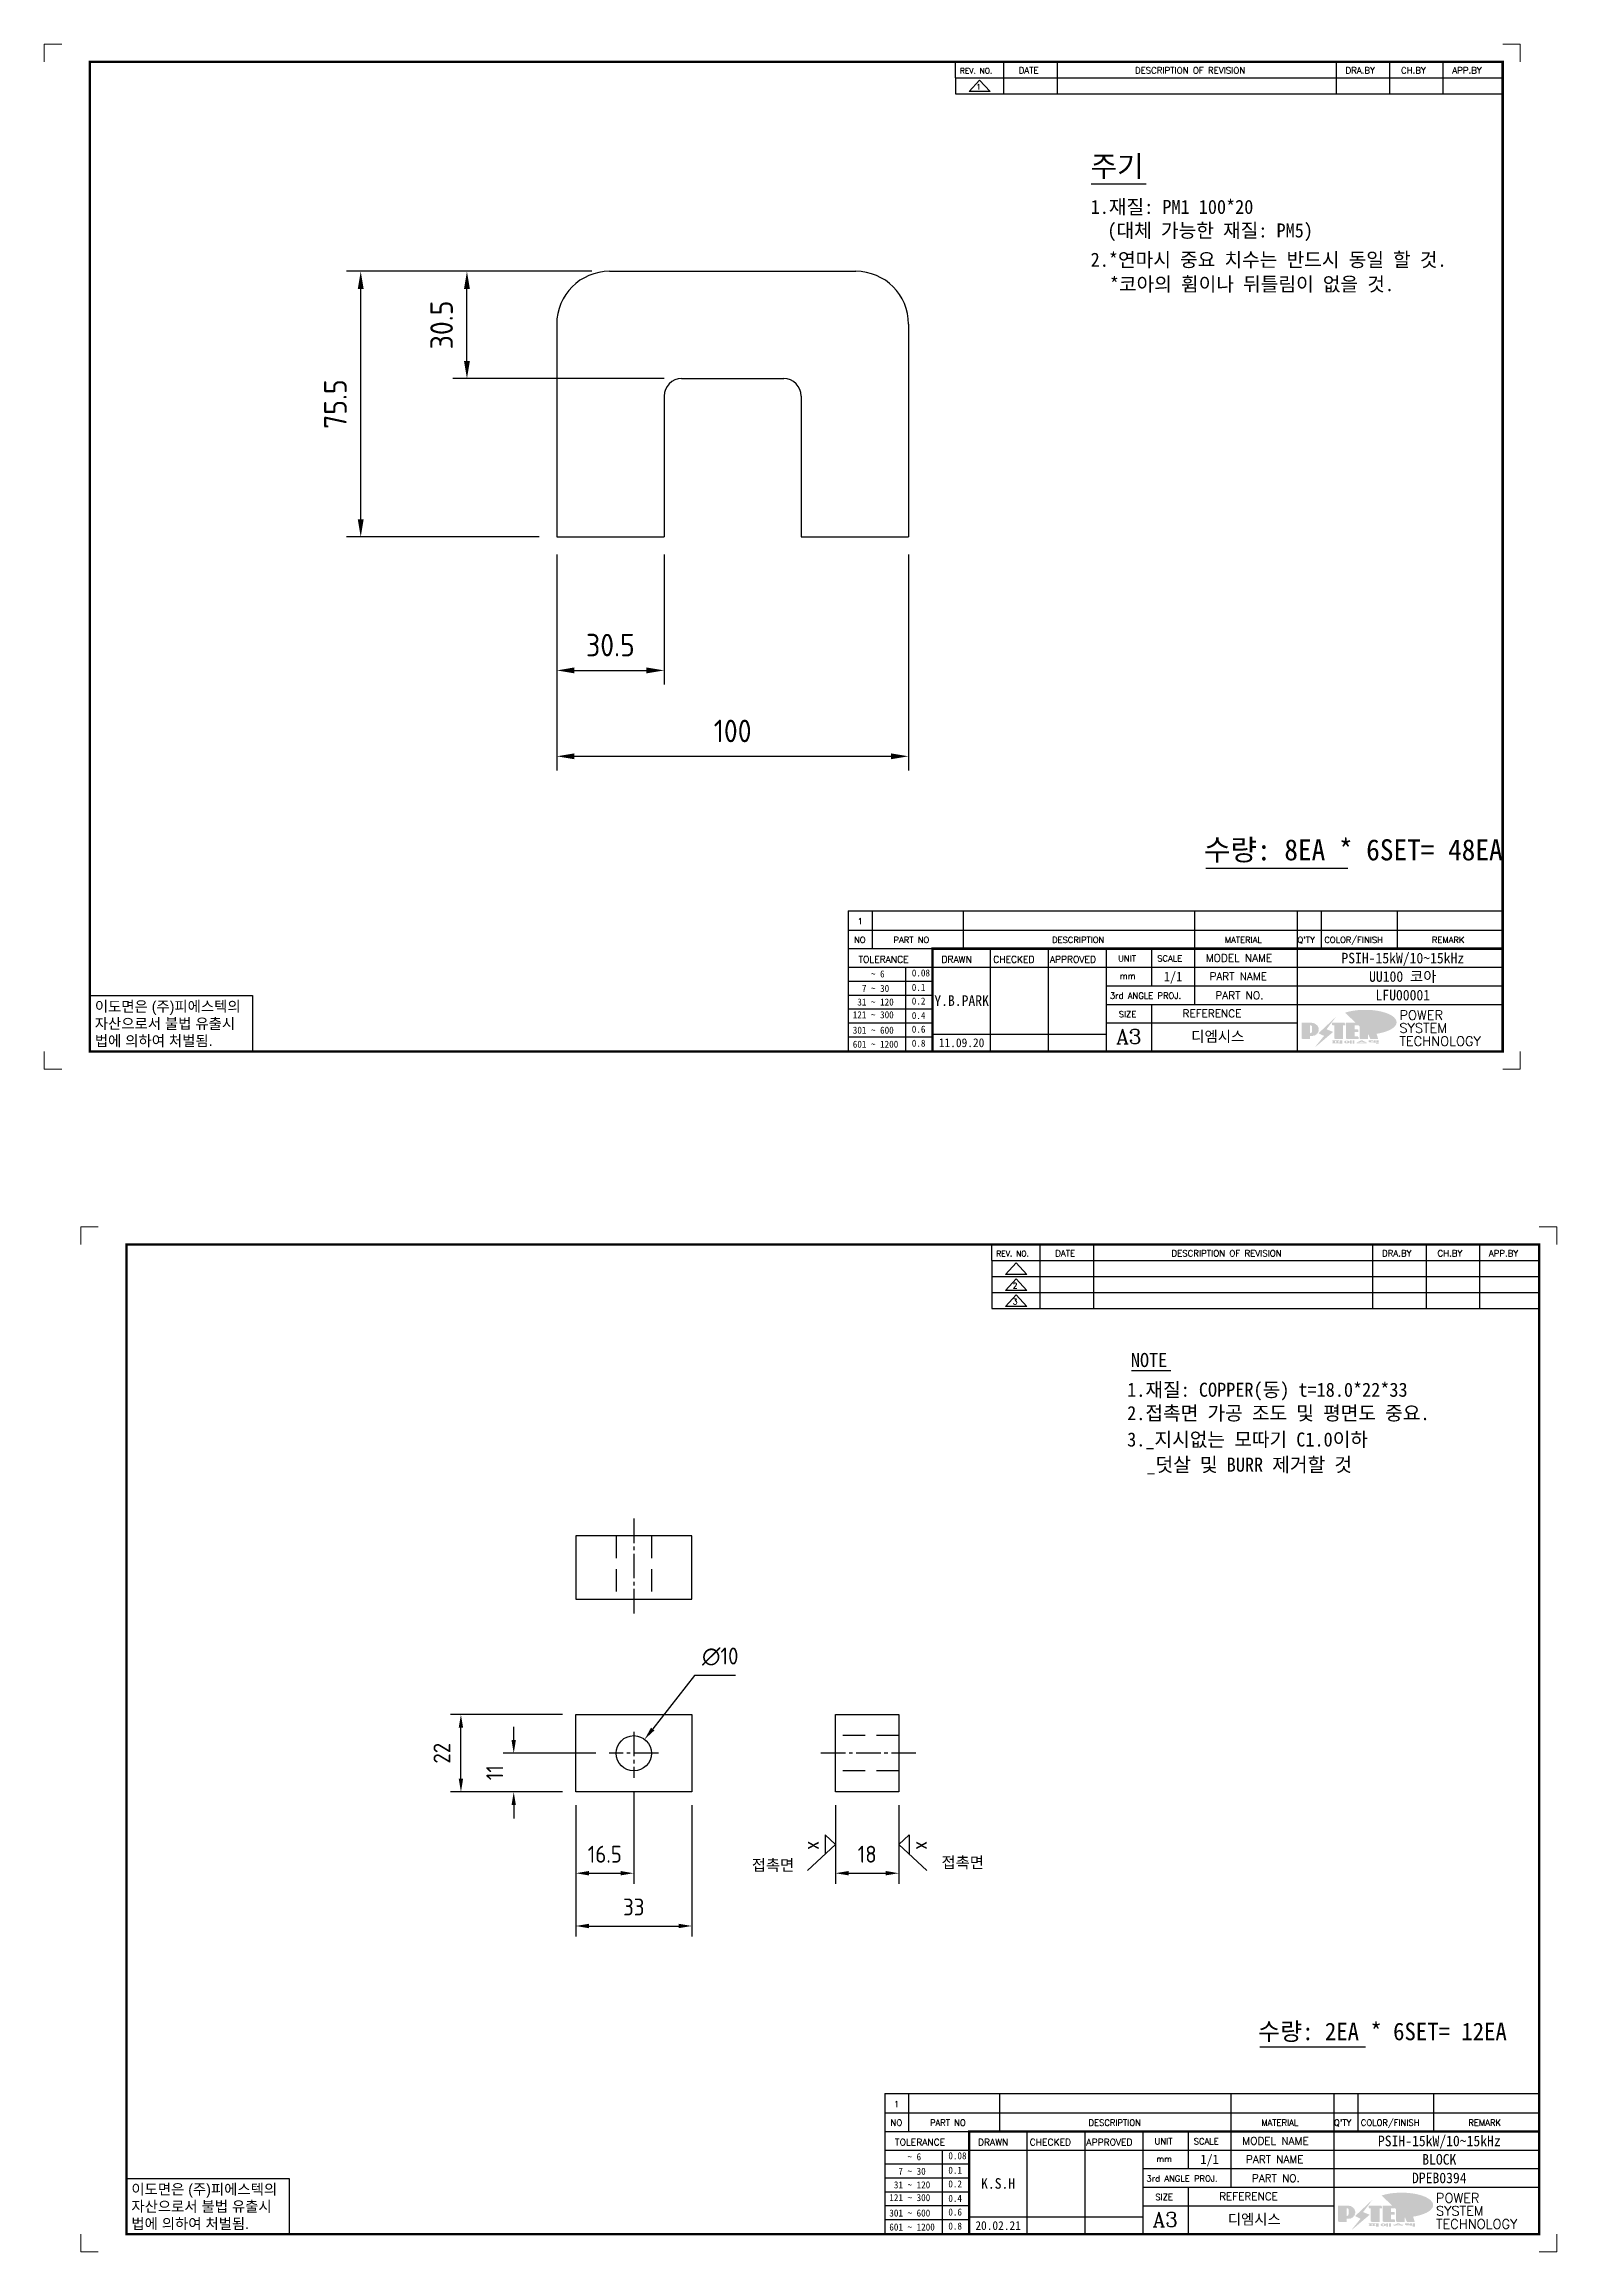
# Model space of a CAD drawing. Header units: millimetres. Extents: x 24815 to 37444, y -10619 to 6020.
# Drawn here: x 27798 to 28228, y -5996 to -5368 of the extents above; entities that cross this region are included whole.
import ezdxf
from ezdxf.enums import TextEntityAlignment as Align

# ---------------------------------------------------------------- set-up
doc = ezdxf.new("R2010")
doc.units = ezdxf.units.MM
doc.linetypes.add('CENTER1', pattern=[10, 7, -1, 1, -1])
doc.linetypes.add('HIDDEN', pattern=[9.525, 6.35, -3.175])
doc.layers.add('FORMAT-1', color=7, linetype='Continuous')
doc.layers.add('line', color=3, linetype='Continuous')
doc.styles.add('h1', font='')
doc.styles.add('HAN', font='')
doc.styles.add('RC', font='ROMANC.SHX')
doc.styles.add('ROMANT', font='romant')
doc.styles.add('RT', font='ROMANT.SHX', dxfattribs={"oblique": 15})
doc.styles.get("Standard").update_dxf_attribs({"font": 'ISOCP.SHX', "bigfont": 'WHGTXT.SHX'})
doc.styles.get('h1').set_extended_font_data('New Gulim')
doc.styles.get('HAN').set_extended_font_data('GulimChe')
doc.dimstyles.new('PS-1.5', dxfattribs={"dimscale": 1.5, "dimtxt": 3.2, "dimasz": 2.5, "dimexe": 2, "dimexo": 2.5, "dimgap": 2, "dimtad": 1, "dimtoh": 1, "dimrnd": 0.05, "dimzin": 12, "dimdsep": 46, "dimtxsty": 'Standard', "dimcen": 0, "dimclrt": 2, "dimazin": 3, "dimtfac": 1, "dimtofl": 0, "dimtmove": 0, "dimatfit": 3, "dimfxl": 0.18, "dimtolj": 1, "dimtzin": 0, "dimarcsym": 0})
doc.dimstyles.new('PS-2', dxfattribs={"dimscale": 2, "dimtxt": 3.2, "dimasz": 2.5, "dimexe": 2, "dimexo": 2.5, "dimgap": 2, "dimtad": 1, "dimtoh": 1, "dimrnd": 0.05, "dimzin": 12, "dimdsep": 46, "dimtxsty": 'Standard', "dimcen": 0, "dimclrt": 2, "dimazin": 3, "dimtfac": 1, "dimtofl": 0, "dimtmove": 0, "dimatfit": 3, "dimfxl": 0.18, "dimtolj": 1, "dimtzin": 0, "dimarcsym": 0})

# ---------------------------------------------------------------- blocks, each defined once
blk = doc.blocks.new('re3')
at = {"color": 180}
for p, q in [((0, 0), (0, -4.55)), ((0, -4.55), (155.53, -4.55)), ((6.87, -0.64), (3.86, -3.91)), ((9.88, -3.91), (3.86, -3.91)), ((6.87, -0.64), (9.88, -3.91)), ((13.74, -4.55), (13.74, 0)), ((28.97, -4.55), (28.97, 0)), ((108.25, -4.55), (108.25, 0)), ((123.49, -4.55), (123.49, 0)), ((138.64, -4.55), (138.64, 0))]:
    blk.add_line(p, q, dxfattribs=at)
at = {"color": 2, "style": 'RC', "oblique": 15}
blk.add_attdef('REV.NO', text='', height=1.56, dxfattribs=at).set_placement((6.59, -2.56), align=Align.MIDDLE_CENTER)
blk.add_attdef('-1', text='', height=1.56, dxfattribs=at).set_placement((9.37, -1.66), align=Align.MIDDLE_LEFT)
at = {"color": 2, "style": 'HAN'}
for tag, p in [('REV.-DATE', (21.36, -2.28)), ('DRA.BY', (115.87, -2.28)), ('CH.BY', (131.07, -2.28)), ('APP.BY', (147.09, -2.28))]:
    blk.add_attdef(tag, text='', height=2.5, dxfattribs=at).set_placement(p, align=Align.MIDDLE_CENTER)
blk.add_attdef('DESCRIPTION-OF-REVISION', text='', height=2.5, dxfattribs=at).set_placement((31.61, -2.28), align=Align.MIDDLE_LEFT)
blk = doc.blocks.new('no3')
at = {"color": 180}
for p, q in [((0, 5.5), (0, 0)), ((0, 5.5), (186, 5.5)), ((6.79, 5.5), (6.79, 0)), ((32.74, 0.11), (32.74, 5.5)), ((98.4, 5.5), (98.4, 0)), ((127.61, 5.5), (127.61, 0)), ((134.43, 5.5), (134.43, 0)), ((155.98, 5.5), (155.98, 0))]:
    blk.add_line(p, q, dxfattribs=at)
at = {"color": 2, "style": 'RT', "oblique": 15}
blk.add_attdef('NO', text='', height=1.74, dxfattribs=at).set_placement((3.38, 2.51), align=Align.MIDDLE_CENTER)
at = {"color": 2, "style": 'HAN'}
for tag, p in [('PART-NO', (19.76, 2.75)), ('MATERIAL', (111.38, 2.75)), ("Q'TY", (131.02, 2.75)), ('COLOR/FINISH', (145.2, 2.75)), ('REMARK', (170.76, 2.75))]:
    blk.add_attdef(tag, text='', height=2.9, dxfattribs=at).set_placement(p, align=Align.MIDDLE_CENTER)
blk.add_attdef('DESCRIPTION', text='', height=2.9, dxfattribs=at).set_placement((34.51, 2.75), align=Align.MIDDLE_LEFT)
blk = doc.blocks.new('t3')
for p, q in [((0, 15.88), (46.25, 15.88)), ((0, 15.88), (0, 0)), ((46.25, 15.88), (46.25, 0)), ((0, 0), (46.25, 0))]:
    blk.add_line(p, q)
at = {"color": 1, "style": 'h1'}
for s, p in [('이도면은 (주)피에스텍의', (1.4, 11.29)), ('자산으로서 불법 유출시', (1.4, 6.41)), ('법에 의하여 처벌됨.', (1.4, 1.52))]:
    blk.add_text(s, height=3, dxfattribs=at).set_placement(p)
blk = doc.blocks.new('new LOGO')
at = {"layer": 'line'}
h = blk.add_hatch(color=253, dxfattribs=at)
edge = h.paths.add_edge_path()
edge.add_ellipse((334, 86), major_axis=(-166, 0), ratio=0.39426, start_angle=111.5127, end_angle=334.469)
edge.add_ellipse((314, 81), major_axis=(-154, 0), ratio=0.40699, start_angle=121.3066, end_angle=327.7437, ccw=False)
edge.add_line((394, 28), (395, 26))
h = blk.add_hatch(color=1, dxfattribs=at)
h.paths.add_polyline_path([(41, 16), (54, 16, 1), (54, 83), (0, 83), (0, 0), (41, 0)])
h.paths.add_polyline_path([(41, 28), (41, 72), (44, 72, -0.414214), (55, 61), (55, 39, -0.414214), (44, 28)], flags=16)
h.paths.add_polyline_path([(215, 72), (227, 72), (227, 83), (160, 83), (160, 72), (172, 72), (172, 0), (215, 0)])
h.paths.add_polyline_path([(276, 37), (295, 37), (295, 49), (276, 49), (276, 72), (295, 72), (295, 83), (234, 83), (234, 0), (297, 0), (297, 11), (276, 11)])
h.paths.add_polyline_path([(347, 35), (360, 0), (400, 0), (380, 67), (400, 83), (381, 83), (347, 62), (347, 83), (305, 83), (305, 0), (347, 0)])
h = blk.add_hatch(color=250, dxfattribs=at)
h.paths.add_polyline_path([(44, 69), (47, 69, -0.129793), (52, 68, 0.221832), (44, 72), (41, 72), (41, 28), (44, 28, 0.02048), (44, 28)], flags=17)
h.paths.add_polyline_path([(44, 14), (57, 14, 0.72362), (77, 74, -0.679777), (54, 16), (41, 16), (41, 0), (3, 0), (3, -3), (44, -3)])
h.paths.add_polyline_path([(118, 14), (71, -44), (77, -40), (121, 16), (92, 29), (173, 106), (177, 111), (89, 28)])
h.paths.add_polyline_path([(163, 72), (163, 69), (172, 69), (172, 72)], flags=17)
h.paths.add_polyline_path([(218, 69), (230, 69), (230, 80), (227, 80), (227, 72), (215, 72), (215, 0), (175, 0), (175, -3), (218, -3)])
h.paths.add_polyline_path([(298, 47), (295, 47), (295, 37), (276, 37), (276, 11), (279, 11), (279, 35), (298, 35)])
h.paths.add_polyline_path([(300, 8), (297, 8), (297, 0), (237, 0), (237, -3), (300, -3)])
h.paths.add_polyline_path([(298, 80), (295, 80), (295, 72), (276, 72), (276, 49), (279, 49), (279, 69), (298, 69)])
h.paths.add_polyline_path([(350, 80), (347, 80), (347, 62), (350, 64)])
h.paths.add_polyline_path([(350, 27), (347, 35), (347, 0), (308, 0), (308, -3), (350, -3)])
h.paths.add_polyline_path([(403, 80), (397, 80), (380, 67), (400, 0), (362, 0), (363, -3), (403, -3), (383, 64)])
blk.add_hatch(color=5, dxfattribs=at).paths.add_polyline_path([(166, 35), (131, 49), (180, 113), (92, 29), (121, 16), (74, -43)])
h = blk.add_hatch(color=250, dxfattribs=at)
edge = h.paths.add_edge_path()
edge.add_ellipse((238, -18), major_axis=(-14.3, 0), ratio=0.526336, start_angle=192.2456, end_angle=269.0748)
edge.add_line((238, -10), (238, -10))
edge.add_ellipse((238, -18), major_axis=(-14.3, 0), ratio=0.526336, start_angle=270.9252, end_angle=449.0748)
edge.add_line((238, -25), (238, -25))
edge.add_ellipse((238, -18), major_axis=(-14.3, 0), ratio=0.526336, start_angle=450.9252, end_angle=527.7544)
edge.add_line((252, -19), (254, -19))
edge.add_line((254, -19), (254, -27))
edge.add_line((254, -27), (263, -27))
edge.add_line((263, -27), (263, -10))
edge.add_line((263, -10), (254, -10))
edge.add_line((254, -10), (254, -16))
edge.add_line((254, -16), (252, -16))
h.paths.add_polyline_path([(241, -16), (241, -19, -1), (234, -19), (234, -16, -1)], flags=16)
h.paths.add_polyline_path([(278, -10), (268, -10), (268, -27), (278, -27)])
h.paths.add_polyline_path([(310, -10), (310, -11, -0.157169), (289, -18), (294, -20, 0.128407), (316, -16, 0.128407), (339, -20), (343, -18, -0.157169), (322, -11), (322, -10)])
h.paths.add_polyline_path([(342, -25), (342, -22), (290, -22), (290, -25)])
h.paths.add_polyline_path([(352, -10), (352, -16, 0.414214), (354, -18), (379, -18), (379, -20), (390, -20), (390, -10), (379, -10), (379, -14), (375, -14), (375, -15), (379, -15), (379, -16), (365, -16), (365, -15), (371, -15), (371, -14), (365, -14), (365, -13), (375, -13), (375, -10)])
h.paths.add_polyline_path([(394, -10), (394, -20), (405, -20), (405, -10)])
h.paths.add_polyline_path([(405, -27), (405, -21), (357, -21), (357, -23), (392, -23), (392, -27)])
h.paths.add_polyline_path([(200, -10), (200, -22), (193, -22), (193, -13), (197, -13), (197, -10), (161, -10), (161, -13), (164, -13), (164, -22), (161, -22), (161, -25), (200, -25), (200, -27), (214, -27), (214, -10)])
h.paths.add_polyline_path([(182, -13), (176, -13), (176, -22), (182, -22)], flags=17)
blk = doc.blocks.new('format-3')
at = {"color": 3, "lineweight": 9}
for p, q in [((0, 286.3), (0, 291.3)), ((5, 291.3), (0, 291.3)), ((414.5, 291.3), (419.5, 291.3)), ((419.5, 286.3), (419.5, 291.3)), ((0, 5), (0, 0)), ((5, 0), (0, 0)), ((414.5, 0), (419.5, 0)), ((419.5, 5), (419.5, 0))]:
    blk.add_line(p, q, dxfattribs=at)
at = {"color": 180}
for p, q in [((258.97, 281.75), (258.97, 286.3)), ((272.71, 281.75), (272.71, 286.3)), ((287.94, 281.75), (287.94, 286.3)), ((367.22, 281.75), (367.22, 286.3)), ((382.45, 281.75), (382.45, 286.3)), ((397.61, 281.75), (397.61, 286.3)), ((258.97, 281.75), (414.5, 281.75)), ((228.5, 39.49), (228.5, 5)), ((228.5, 39.49), (414.5, 39.49)), ((235.29, 39.49), (235.29, 34.21)), ((261.24, 34.21), (261.24, 39.49)), ((326.9, 39.49), (326.9, 34.21)), ((356.11, 39.49), (356.11, 34.21)), ((362.93, 39.49), (362.93, 34.21)), ((384.48, 39.49), (384.48, 34.21)), ((228.5, 34.21), (252.48, 34.21)), ((268.96, 5), (268.96, 34.21)), ((285.45, 5), (285.45, 34.21)), ((301.94, 5), (301.94, 34.21)), ((314.72, 34.21), (314.72, 23.65)), ((326.9, 34.21), (326.9, 18.37)), ((356.11, 34.21), (356.11, 5)), ((228.5, 28.93), (252.48, 28.93)), ((244.89, 5.23), (244.89, 28.93)), ((252.48, 28.93), (414.5, 28.93)), ((228.5, 24.98), (252.48, 24.98)), ((228.5, 21.03), (252.48, 21.03)), ((301.94, 23.65), (414.5, 23.65)), ((228.5, 17.08), (252.48, 17.08)), ((228.5, 13.13), (252.48, 13.13)), ((301.94, 18.37), (414.5, 18.37)), ((301.94, 13.09), (356.11, 13.09)), ((314.72, 18.37), (314.72, 5)), ((228.5, 9.18), (252.48, 9.18)), ((252.48, 9.95), (301.94, 9.95))]:
    blk.add_line(p, q, dxfattribs=at)
at = {"const_width": 0.7}
blk.add_lwpolyline([(252.48, 5), (252.48, 34.21), (414.5, 34.21)], dxfattribs=at)
at = {"layer": 'FORMAT-1', "const_width": 0.7}
blk.add_lwpolyline([(13, 5), (13, 286.3), (414.5, 286.3), (414.5, 5)], close=True, dxfattribs=at)
blk.add_blockref('t3', (13, 5))
at = {"xscale": 0.05400000000000027, "yscale": 0.05400000000000027, "zscale": 0.05400000000000027}
blk.add_blockref('new LOGO', (357.35, 8.65), dxfattribs=at)
at = {"color": 2}
for s, height, style, p in [('REV. NO.', 1.56, 'RC', (260.23, 282.95)), ('DATE', 1.788, 'RC', (276.95, 282.94)), ('DESCRIPTION OF REVISION', 1.7875, 'RC', (309.98, 282.94)), ('DRA.BY', 1.788, 'RC', (369.83, 282.94)), ('CH.BY', 1.788, 'RC', (385.59, 282.94)), ('APP.BY', 1.788, 'RC', (400.18, 282.94)), ('COLOR/FINISH', 1.7424, 'RC', (363.8, 35.83)), ('NO', 1.742, 'RC', (230.16, 35.83)), (' TOLERANCE', 1.9, 'RC', (230.11, 30.22)), ('PART NO', 1.742, 'RC', (241.36, 35.83)), ('DRAWN', 1.9, 'RC', (255, 30.22)), ('CHECKED', 1.9, 'RC', (269.71, 30.22)), ('APPROVED', 1.9, 'RC', (285.8, 30.22)), ('DESCRIPTION', 1.7424, 'RC', (286.43, 35.83)), ('UNIT', 1.742, 'RC', (305.19, 30.55)), ('SCALE', 1.742, 'RC', (316.32, 30.55)), ('MODEL NAME', 2.178, 'RC', (330.12, 30.46)), ('MATERIAL', 1.742, 'RC', (335.52, 35.83)), ("Q'TY", 1.742, 'RC', (356.17, 35.83)), ('REMARK', 1.742, 'RC', (394.37, 35.83)), ('    ~ 6', 2, 'HAN', (229.8, 26.03)), ('0.08', 2, 'HAN', (246.57, 26.31)), ('mm', 1.742, 'RC', (305.67, 25.56)), ('PART NAME', 2.178, 'RC', (331.17, 25.24)), (' 31 ~ 120', 2, 'HAN', (229.8, 18.04)), ('  7 ~ 30', 2, 'HAN', (229.8, 21.91)), ('0.1', 2, 'HAN', (246.57, 22.2)), ('0.2', 2, 'HAN', (246.57, 18.32)), ('3rd ANGLE PROJ.', 1.7424, 'RC', (302.87, 19.97)), ('PART NO.', 2.178, 'RC', (332.84, 19.85)), ('121 ~ 300', 2, 'HAN', (229.8, 14.42)), ('0.4', 2, 'HAN', (246.57, 14.2)), ('SIZE', 1.742, 'RC', (305.39, 14.71)), ('REFERENCE', 2.178, 'RC', (323.52, 14.69)), ('301 ~ 600', 2, 'HAN', (229.8, 10.04)), ('601 ~ 1200', 2, 'HAN', (229.8, 6.05)), ('0.6', 2, 'HAN', (246.57, 10.32)), ('0.8', 2, 'HAN', (246.57, 6.33))]:
    blk.add_text(s, height=height, dxfattribs=dict(at, style=style)).set_placement(p)
at = {"style": 'ROMANT'}
for s, p in [('POWER', (385.15, 13.96)), ('SYSTEM', (385.15, 10.31)), ('TECHNOLOGY', (385.15, 6.56))]:
    blk.add_text(s, height=2.7, dxfattribs=at).set_placement(p)
at = {"color": 2, "lineweight": 25, "style": 'RC'}
blk.add_text('A3', height=4.182, dxfattribs=at).set_placement((304.61, 7.14))
at = {"style": 'HAN'}
for tag, height, p in [('MODEL-NAME', 3, (386.1, 31.53)), ('SCALE', 2.7, (320.81, 26.29)), ('PART-NAME', 3, (386.1, 26.29)), ('DRA-BY', 3, (260.72, 19.44)), ('CH-BY', 3, (277.21, 19.44)), ('APP-BY', 3, (293.7, 19.44)), ('PART-NO', 3, (386.1, 21.01)), ('DRA-DATE', 2.5, (260.72, 7.47)), ('CH-DATE', 2.5, (277.21, 7.47)), ('APP-DATE', 2.5, (293.7, 7.47)), ('관련업체', 3, (333.52, 9.26))]:
    blk.add_attdef(tag, text='', height=height, dxfattribs=at).set_placement(p, align=Align.MIDDLE_CENTER)
blk = doc.blocks.new('*D1105')
at = {"color": 0, "lineweight": -2, "transparency": 16777216}
for p, q in [((27943.45, -5513.54), (27943.45, -5550.48)), ((27973.95, -5513.54), (27973.95, -5550.48)), ((27948.45, -5546.48), (27968.95, -5546.48))]:
    blk.add_line(p, q, dxfattribs=at)
at = {"color": 0, "transparency": 16777216}
for points in [[(27948.45, -5545.64), (27948.45, -5547.31), (27943.45, -5546.48)], [(27968.95, -5545.64), (27968.95, -5547.31), (27973.95, -5546.48)]]:
    blk.add_solid(points, dxfattribs=at)
at = {"layer": 'Defpoints', "color": 0, "transparency": 16777216}
for p in [(27943.45, -5508.54), (27973.95, -5508.54), (27973.95, -5546.48)]:
    blk.add_point(p, dxfattribs=at)
at = {"color": 2, "transparency": 16777216, "insert": (27958.7, -5539.28), "char_height": 6.4, "attachment_point": 5}
blk.add_mtext('\\A1;30.5', dxfattribs=at)
blk = doc.blocks.new('*D1106')
at = {"color": 0, "lineweight": -2, "transparency": 16777216}
for p, q in [((27943.45, -5513.54), (27943.45, -5574.89)), ((28043.45, -5513.54), (28043.45, -5574.89)), ((27948.45, -5570.89), (28038.45, -5570.89))]:
    blk.add_line(p, q, dxfattribs=at)
at = {"color": 0, "transparency": 16777216}
for points in [[(27948.45, -5570.06), (27948.45, -5571.72), (27943.45, -5570.89)], [(28038.45, -5570.06), (28038.45, -5571.72), (28043.45, -5570.89)]]:
    blk.add_solid(points, dxfattribs=at)
at = {"layer": 'Defpoints', "color": 0, "transparency": 16777216}
for p in [(27943.45, -5508.54), (28043.45, -5508.54), (28043.45, -5570.89)]:
    blk.add_point(p, dxfattribs=at)
at = {"color": 2, "transparency": 16777216, "insert": (27993.45, -5563.69), "char_height": 6.4, "attachment_point": 5}
blk.add_mtext('\\A1;100', dxfattribs=at)
blk = doc.blocks.new('*D1107')
at = {"color": 0, "lineweight": -2, "transparency": 16777216}
for p, q in [((27953.45, -5433.04), (27883.75, -5433.04)), ((27887.75, -5503.54), (27887.75, -5438.04)), ((27938.45, -5508.54), (27883.75, -5508.54))]:
    blk.add_line(p, q, dxfattribs=at)
at = {"color": 0, "transparency": 16777216}
for points in [[(27886.92, -5438.04), (27888.58, -5438.04), (27887.75, -5433.04)], [(27886.92, -5503.54), (27888.58, -5503.54), (27887.75, -5508.54)]]:
    blk.add_solid(points, dxfattribs=at)
at = {"layer": 'Defpoints', "color": 0, "transparency": 16777216}
for p in [(27887.75, -5433.04), (27958.45, -5433.04), (27943.45, -5508.54)]:
    blk.add_point(p, dxfattribs=at)
at = {"color": 2, "transparency": 16777216, "insert": (27880.55, -5470.79), "char_height": 6.4, "attachment_point": 5, "rotation": 90}
blk.add_mtext('\\A1;75.5', dxfattribs=at)
blk = doc.blocks.new('*D1108')
at = {"color": 0, "lineweight": -2, "transparency": 16777216}
for p, q in [((27953.45, -5433.04), (27913.94, -5433.04)), ((27917.94, -5458.54), (27917.94, -5438.04)), ((27973.95, -5463.54), (27913.94, -5463.54))]:
    blk.add_line(p, q, dxfattribs=at)
at = {"color": 0, "transparency": 16777216}
for points in [[(27917.1, -5438.04), (27918.77, -5438.04), (27917.94, -5433.04)], [(27917.1, -5458.54), (27918.77, -5458.54), (27917.94, -5463.54)]]:
    blk.add_solid(points, dxfattribs=at)
at = {"layer": 'Defpoints', "color": 0, "transparency": 16777216}
for p in [(27917.94, -5433.04), (27958.45, -5433.04), (27978.95, -5463.54)]:
    blk.add_point(p, dxfattribs=at)
at = {"color": 2, "transparency": 16777216, "insert": (27910.74, -5448.29), "char_height": 6.4, "attachment_point": 5, "rotation": 90}
blk.add_mtext('\\A1;30.5', dxfattribs=at)
blk = doc.blocks.new('A$C533E356A')
at = {"color": 1, "linetype": 'CENTER1'}
blk.add_line((20.88, 13), (-6.88, 13), dxfattribs=at)
at = {"color": 2, "linetype": 'HIDDEN'}
for p, q in [((16, 18), (-2, 18)), ((16, 8), (-2, 8))]:
    blk.add_line(p, q, dxfattribs=at)
at = {"color": 1}
blk.add_lwpolyline([(-2, -3.5), (16, -3.5), (16, 29.5), (-2, 29.5)], close=True, dxfattribs=at)
blk = doc.blocks.new('*D1246')
at = {"color": 0, "lineweight": -2, "transparency": 16777216}
for p, q in [((27965.35, -5865.01), (27965.35, -5891.36)), ((27948.85, -5869.01), (27948.85, -5891.36)), ((27952.6, -5888.36), (27961.6, -5888.36))]:
    blk.add_line(p, q, dxfattribs=at)
at = {"color": 0, "transparency": 16777216}
for points in [[(27952.6, -5887.73), (27952.6, -5888.98), (27948.85, -5888.36)], [(27961.6, -5887.73), (27961.6, -5888.98), (27965.35, -5888.36)]]:
    blk.add_solid(points, dxfattribs=at)
at = {"layer": 'Defpoints', "color": 0, "transparency": 16777216}
for p in [(27948.85, -5865.26), (27965.35, -5861.26), (27965.35, -5888.36)]:
    blk.add_point(p, dxfattribs=at)
at = {"color": 2, "transparency": 16777216, "insert": (27957.1, -5882.96), "char_height": 4.8, "attachment_point": 5}
blk.add_mtext('\\A1;16.5', dxfattribs=at)
blk = doc.blocks.new('*D1247')
at = {"color": 0, "lineweight": -2, "transparency": 16777216}
for p, q in [((27948.85, -5869.01), (27948.85, -5906.36)), ((27981.85, -5869.01), (27981.85, -5906.36)), ((27952.6, -5903.36), (27978.1, -5903.36))]:
    blk.add_line(p, q, dxfattribs=at)
at = {"color": 0, "transparency": 16777216}
for points in [[(27952.6, -5902.73), (27952.6, -5903.98), (27948.85, -5903.36)], [(27978.1, -5902.73), (27978.1, -5903.98), (27981.85, -5903.36)]]:
    blk.add_solid(points, dxfattribs=at)
at = {"layer": 'Defpoints', "color": 0, "transparency": 16777216}
for p in [(27948.85, -5865.26), (27981.85, -5865.26), (27981.85, -5903.36)]:
    blk.add_point(p, dxfattribs=at)
at = {"color": 2, "transparency": 16777216, "insert": (27965.35, -5897.96), "char_height": 4.8, "attachment_point": 5}
blk.add_mtext('\\A1;33', dxfattribs=at)
blk = doc.blocks.new('*D1248')
at = {"color": 0, "lineweight": -2, "transparency": 16777216}
for p, q in [((27931.23, -5850.51), (27931.23, -5846.76)), ((27954.6, -5854.26), (27928.23, -5854.26)), ((27945.1, -5865.26), (27928.23, -5865.26)), ((27931.23, -5869.01), (27931.23, -5872.76))]:
    blk.add_line(p, q, dxfattribs=at)
at = {"color": 0, "transparency": 16777216}
for points in [[(27930.6, -5850.51), (27931.85, -5850.51), (27931.23, -5854.26)], [(27930.6, -5869.01), (27931.85, -5869.01), (27931.23, -5865.26)]]:
    blk.add_solid(points, dxfattribs=at)
at = {"layer": 'Defpoints', "color": 0, "transparency": 16777216}
for p in [(27931.23, -5854.26), (27958.35, -5854.26), (27948.85, -5865.26)]:
    blk.add_point(p, dxfattribs=at)
at = {"color": 2, "transparency": 16777216, "insert": (27925.83, -5859.76), "char_height": 4.8, "attachment_point": 5, "rotation": 90}
blk.add_mtext('\\A1;11', dxfattribs=at)
blk = doc.blocks.new('*D1249')
at = {"color": 0, "lineweight": -2, "transparency": 16777216}
for p, q in [((27945.1, -5843.26), (27913.23, -5843.26)), ((27916.23, -5861.51), (27916.23, -5847.01)), ((27945.1, -5865.26), (27913.23, -5865.26))]:
    blk.add_line(p, q, dxfattribs=at)
at = {"color": 0, "transparency": 16777216}
for points in [[(27915.6, -5847.01), (27916.85, -5847.01), (27916.23, -5843.26)], [(27915.6, -5861.51), (27916.85, -5861.51), (27916.23, -5865.26)]]:
    blk.add_solid(points, dxfattribs=at)
at = {"layer": 'Defpoints', "color": 0, "transparency": 16777216}
for p in [(27916.23, -5843.26), (27948.85, -5843.26), (27948.85, -5865.26)]:
    blk.add_point(p, dxfattribs=at)
at = {"color": 2, "transparency": 16777216, "insert": (27910.83, -5854.26), "char_height": 4.8, "attachment_point": 5, "rotation": 90}
blk.add_mtext('\\A1;22', dxfattribs=at)
blk = doc.blocks.new('*D1250')
at = {"color": 0, "lineweight": -2, "transparency": 16777216}
for p, q in [((28022.67, -5869.01), (28022.67, -5891.36)), ((28040.67, -5869.01), (28040.67, -5891.36)), ((28026.42, -5888.36), (28036.92, -5888.36))]:
    blk.add_line(p, q, dxfattribs=at)
at = {"color": 0, "transparency": 16777216}
for points in [[(28026.42, -5887.73), (28026.42, -5888.98), (28022.67, -5888.36)], [(28036.92, -5887.73), (28036.92, -5888.98), (28040.67, -5888.36)]]:
    blk.add_solid(points, dxfattribs=at)
at = {"layer": 'Defpoints', "color": 0, "transparency": 16777216}
for p in [(28022.67, -5865.26), (28040.67, -5865.26), (28040.67, -5888.36)]:
    blk.add_point(p, dxfattribs=at)
at = {"color": 2, "transparency": 16777216, "insert": (28031.67, -5882.96), "char_height": 4.8, "attachment_point": 5}
blk.add_mtext('\\A1;18', dxfattribs=at)
blk = doc.blocks.new('*D1251')
at = {"color": 0, "lineweight": -2, "transparency": 16777216}
for p, q in [((27982.6, -5832.18), (27970.74, -5847.36)), ((27994.24, -5832.18), (27982.6, -5832.18))]:
    blk.add_line(p, q, dxfattribs=at)
at = {"color": 0, "transparency": 16777216}
blk.add_solid([(27970.25, -5846.97), (27971.23, -5847.74), (27968.43, -5850.31)], dxfattribs=at)
at = {"layer": 'Defpoints', "color": 0, "transparency": 16777216}
for p in [(27968.43, -5850.31), (27962.28, -5858.2)]:
    blk.add_point(p, dxfattribs=at)
at = {"color": 2, "transparency": 16777216, "insert": (27989.92, -5826.78), "char_height": 4.8, "attachment_point": 5}
blk.add_mtext('\\A1;∅10', dxfattribs=at)

msp = doc.modelspace()

# ---------------------------------------------------------------- linework, layer by layer
for p, q in [((28095.35631, -5408.14654), (28110.91822, -5408.14654)), ((28127.87778, -5602.69316), (28168.25654, -5602.69316)), ((28106.79127, -5745.44768), (28117.99875, -5745.44768)), ((28019.69902, -5877.40648), (28019.69902, -5882.95833)), ((28043.63695, -5877.40648), (28043.63695, -5882.95833)), ((28143.30662, -5937.68164), (28173.25766, -5937.68164))]:
    msp.add_line(p, q)
at = {"color": 3}
for p, q in [((27958.44992, -5433.03674), (28028.44992, -5433.03674)), ((27943.44992, -5448.03674), (27943.44992, -5508.53674)), ((28043.44992, -5448.03674), (28043.44992, -5508.53674)), ((27978.94992, -5463.53674), (28007.94992, -5463.53674)), ((27973.94992, -5468.53674), (27973.94992, -5508.53674)), ((28012.94992, -5468.53674), (28012.94992, -5508.53674)), ((27943.44992, -5508.53674), (27973.94992, -5508.53674)), ((28012.94992, -5508.53674), (28043.44992, -5508.53674))]:
    msp.add_line(p, q, dxfattribs=at)
at = {"color": 1, "linetype": 'CENTER1'}
for p, q in [((27965.35389, -5848.13302), (27965.35389, -5861.25525)), ((27972.35389, -5854.25525), (27958.35389, -5854.25525)), ((28045.54461, -5854.25525), (28017.79135, -5854.25525))]:
    msp.add_line(p, q, dxfattribs=at)
at = {"color": 2, "linetype": 'HIDDEN'}
for p, q in [((28040.66684, -5849.25525), (28022.66913, -5849.25525)), ((28040.66684, -5859.25525), (28022.66913, -5859.25525))]:
    msp.add_line(p, q, dxfattribs=at)
at = {"color": 1}
for points in [[(27981.85387, -5865.25525), (27948.85387, -5865.25525), (27948.85387, -5843.25525), (27981.85387, -5843.25525)], [(28022.66913, -5843.25525), (28040.66684, -5843.25525), (28040.66684, -5865.25525), (28022.66913, -5865.25525)]]:
    msp.add_lwpolyline(points, close=True, dxfattribs=at)
for points in [[(28019.69902, -5877.40648), (28022.66913, -5880.18241)], [(28043.63695, -5877.40648), (28040.66684, -5880.18241)], [(28014.7045, -5887.6263), (28022.66913, -5880.18241)], [(28048.63146, -5887.6263), (28040.66684, -5880.18241)]]:
    msp.add_lwpolyline(points)
msp.add_circle((27965.35389, -5854.25525), 5, dxfattribs=at)
at = {"color": 3}
for centre, radius, start, end in [((27958.44992, -5448.03674), 15, 90, 180), ((28028.44992, -5448.03674), 15, 0, 90), ((27978.94992, -5468.53674), 5, 90, 180), ((28007.94992, -5468.53674), 5, 0, 90)]:
    msp.add_arc(centre, radius, start, end, dxfattribs=at)

# ---------------------------------------------------------------- block references
for p, values in [((27797.78884, -5659.77204), {'DRA-DATE': '11.09.20', 'DRA-BY': 'Y.B.PARK', 'MODEL-NAME': 'PSIH-15kW/10~15kHz', 'PART-NAME': 'UU100 코아', 'PART-NO': 'LFU00001', 'SCALE': '1/1', '관련업체': '디엠시스'}), ((27808.16759, -5995.97697), {'DRA-DATE': '20.02.21', 'DRA-BY': 'K.S.H', 'MODEL-NAME': 'PSIH-15kW/10~15kHz', 'PART-NAME': 'BLOCK', 'PART-NO': 'DPEB0394', 'SCALE': '1/1', '관련업체': '디엠시스'})]:
    msp.add_blockref('format-3', p).add_auto_attribs(values)
ref = msp.add_blockref('re3', (28056.75463, -5378.02204))
ref.add_attrib('REV.NO', '1', dxfattribs={"color": 2, "height": 1.56, "style": 'RC'}).set_placement((28063.34304, -5380.57935), align=Align.MIDDLE_CENTER)
ref = msp.add_blockref('no3', (28026.28884, -5620.27779))
ref.add_attrib('NO', '1', dxfattribs={"color": 2, "height": 1.74, "style": 'RT'}).set_placement((28029.67336, -5617.7709), align=Align.MIDDLE_CENTER)
msp.add_blockref('re3', (28067.13338, -5714.22697))
ref = msp.add_blockref('re3', (28067.13338, -5718.77697))
ref.add_attrib('REV.NO', '2', dxfattribs={"color": 2, "height": 1.56, "style": 'RC'}).set_placement((28073.72179, -5721.33429), align=Align.MIDDLE_CENTER)
ref = msp.add_blockref('re3', (28067.13338, -5723.32697))
ref.add_attrib('REV.NO', '3', dxfattribs={"color": 2, "height": 1.56, "style": 'RC'}).set_placement((28073.72179, -5725.88429), align=Align.MIDDLE_CENTER)
at = {"rotation": 90}
msp.add_blockref('A$C533E356A', (27978.35387, -5808.41747), dxfattribs=at)
ref = msp.add_blockref('no3', (28036.66759, -5956.48273))
ref.add_attrib('NO', '1', dxfattribs={"color": 2, "height": 1.74, "style": 'RT'}).set_placement((28040.05211, -5953.97584), align=Align.MIDDLE_CENTER)

# ---------------------------------------------------------------- texts
at = {"color": 3, "style": 'HAN'}
for s, height, p in [('주기', 6, (28095.18525, -5406.18176)), ('1.재질: PM1 100*20', 4, (28095.18525, -5416.72701)), ('(대체 가능한 재질: PM5)', 4, (28099.94305, -5423.41664)), ('2.*연마시 중요 치수는 반드시 동일 할 것.', 4, (28095.18525, -5431.73924)), ('*코아의 휨이나 뒤틀림이 없을 것.', 4, (28100.6285, -5438.6805)), ('수량: 8EA * 6SET= 48EA', 6, (28127.41286, -5600.46989))]:
    msp.add_text(s, height=height, dxfattribs=at).set_placement(p)
at = {"color": 2, "style": 'HAN'}
for s, height, p in [('NOTE', 4, (28106.62022, -5744.4829)), ('1.재질: COPPER(동) t=18.0*22*33', 4, (28105.564, -5752.93195)), ('2.접촉면 가공 조도 및 평면도 중요.', 4, (28105.564, -5759.57661)), ('3._지시없는 모따기 C1.0이하', 4, (28105.564, -5767.07545)), ('_덧살 및 BURR 제거할 것', 4, (28111.03561, -5774.22541)), ('접촉면', 3.2, (27998.88354, -5887.64395)), ('접촉면', 3.2, (28052.8161, -5886.91388)), ('수량: 2EA * 6SET= 12EA', 5, (28142.74354, -5935.83226))]:
    msp.add_text(s, height=height, dxfattribs=at).set_placement(p)
for p in [(28014.88966, -5879.15599), (28045.6112, -5879.15599)]:
    msp.add_text('x', height=4, rotation=270, dxfattribs=at).set_placement(p)

# ---------------------------------------------------------------- dimensions: what is measured, and where the dimension line sits
dim = msp.add_linear_dim(base=(27887.75059, -5433.03674), p1=(27943.44992, -5508.53674), p2=(27958.44992, -5433.03674), angle=90, dimstyle='PS-2')
dim.commit()
dim.dimension.update_dxf_attribs({"geometry": '*D1107', "text_midpoint": (27887.75059, -5470.78674), "dimtype": 160})
for base, p1, p2, dimstyle, picture, middle in [((27917.93806, -5433.03674), (27978.94992, -5463.53674), (27958.44992, -5433.03674), 'PS-2', '*D1108', (27910.73806, -5448.28674)), ((27916.22643, -5843.25525), (27948.85387, -5865.25525), (27948.85387, -5843.25525), 'PS-1.5', '*D1249', (27910.82596, -5854.25525)), ((27931.22643, -5854.25525), (27948.85387, -5865.25525), (27958.35389, -5854.25525), 'PS-1.5', '*D1248', (27925.82643, -5859.75525))]:
    dim = msp.add_linear_dim(base=base, p1=p1, p2=p2, angle=90, dimstyle=dimstyle)
    dim.commit()
    dim.dimension.update_dxf_attribs({"geometry": picture, "text_midpoint": middle})
for base, p1, p2, dimstyle, picture, middle in [((27973.94992, -5546.47593), (27943.44992, -5508.53674), (27973.94992, -5508.53674), 'PS-2', '*D1105', (27958.69992, -5539.27593)), ((28043.44992, -5570.89087), (27943.44992, -5508.53674), (28043.44992, -5508.53674), 'PS-2', '*D1106', (27993.44992, -5563.69087)), ((27965.35389, -5888.35956), (27948.85387, -5865.25525), (27965.35389, -5861.25525), 'PS-1.5', '*D1246', (27957.10388, -5882.95956)), ((27981.85387, -5903.35956), (27948.85387, -5865.25525), (27981.85387, -5865.25525), 'PS-1.5', '*D1247', (27965.35387, -5897.95956)), ((28040.66684, -5888.35956), (28022.66913, -5865.25525), (28040.66684, -5865.25525), 'PS-1.5', '*D1250', (28031.66798, -5882.95956))]:
    dim = msp.add_linear_dim(base=base, p1=p1, p2=p2, dimstyle=dimstyle)
    dim.commit()
    dim.dimension.update_dxf_attribs({"geometry": picture, "text_midpoint": middle})
dim = msp.add_diameter_dim_2p(p1=(27962.27601, -5858.19563), p2=(27968.43178, -5850.31487), dimstyle='PS-1.5')
dim.commit()
dim.dimension.update_dxf_attribs({"geometry": '*D1251', "text_midpoint": (27989.91918, -5832.17985), "dimtype": 163})

doc.saveas('drawing.dxf')
